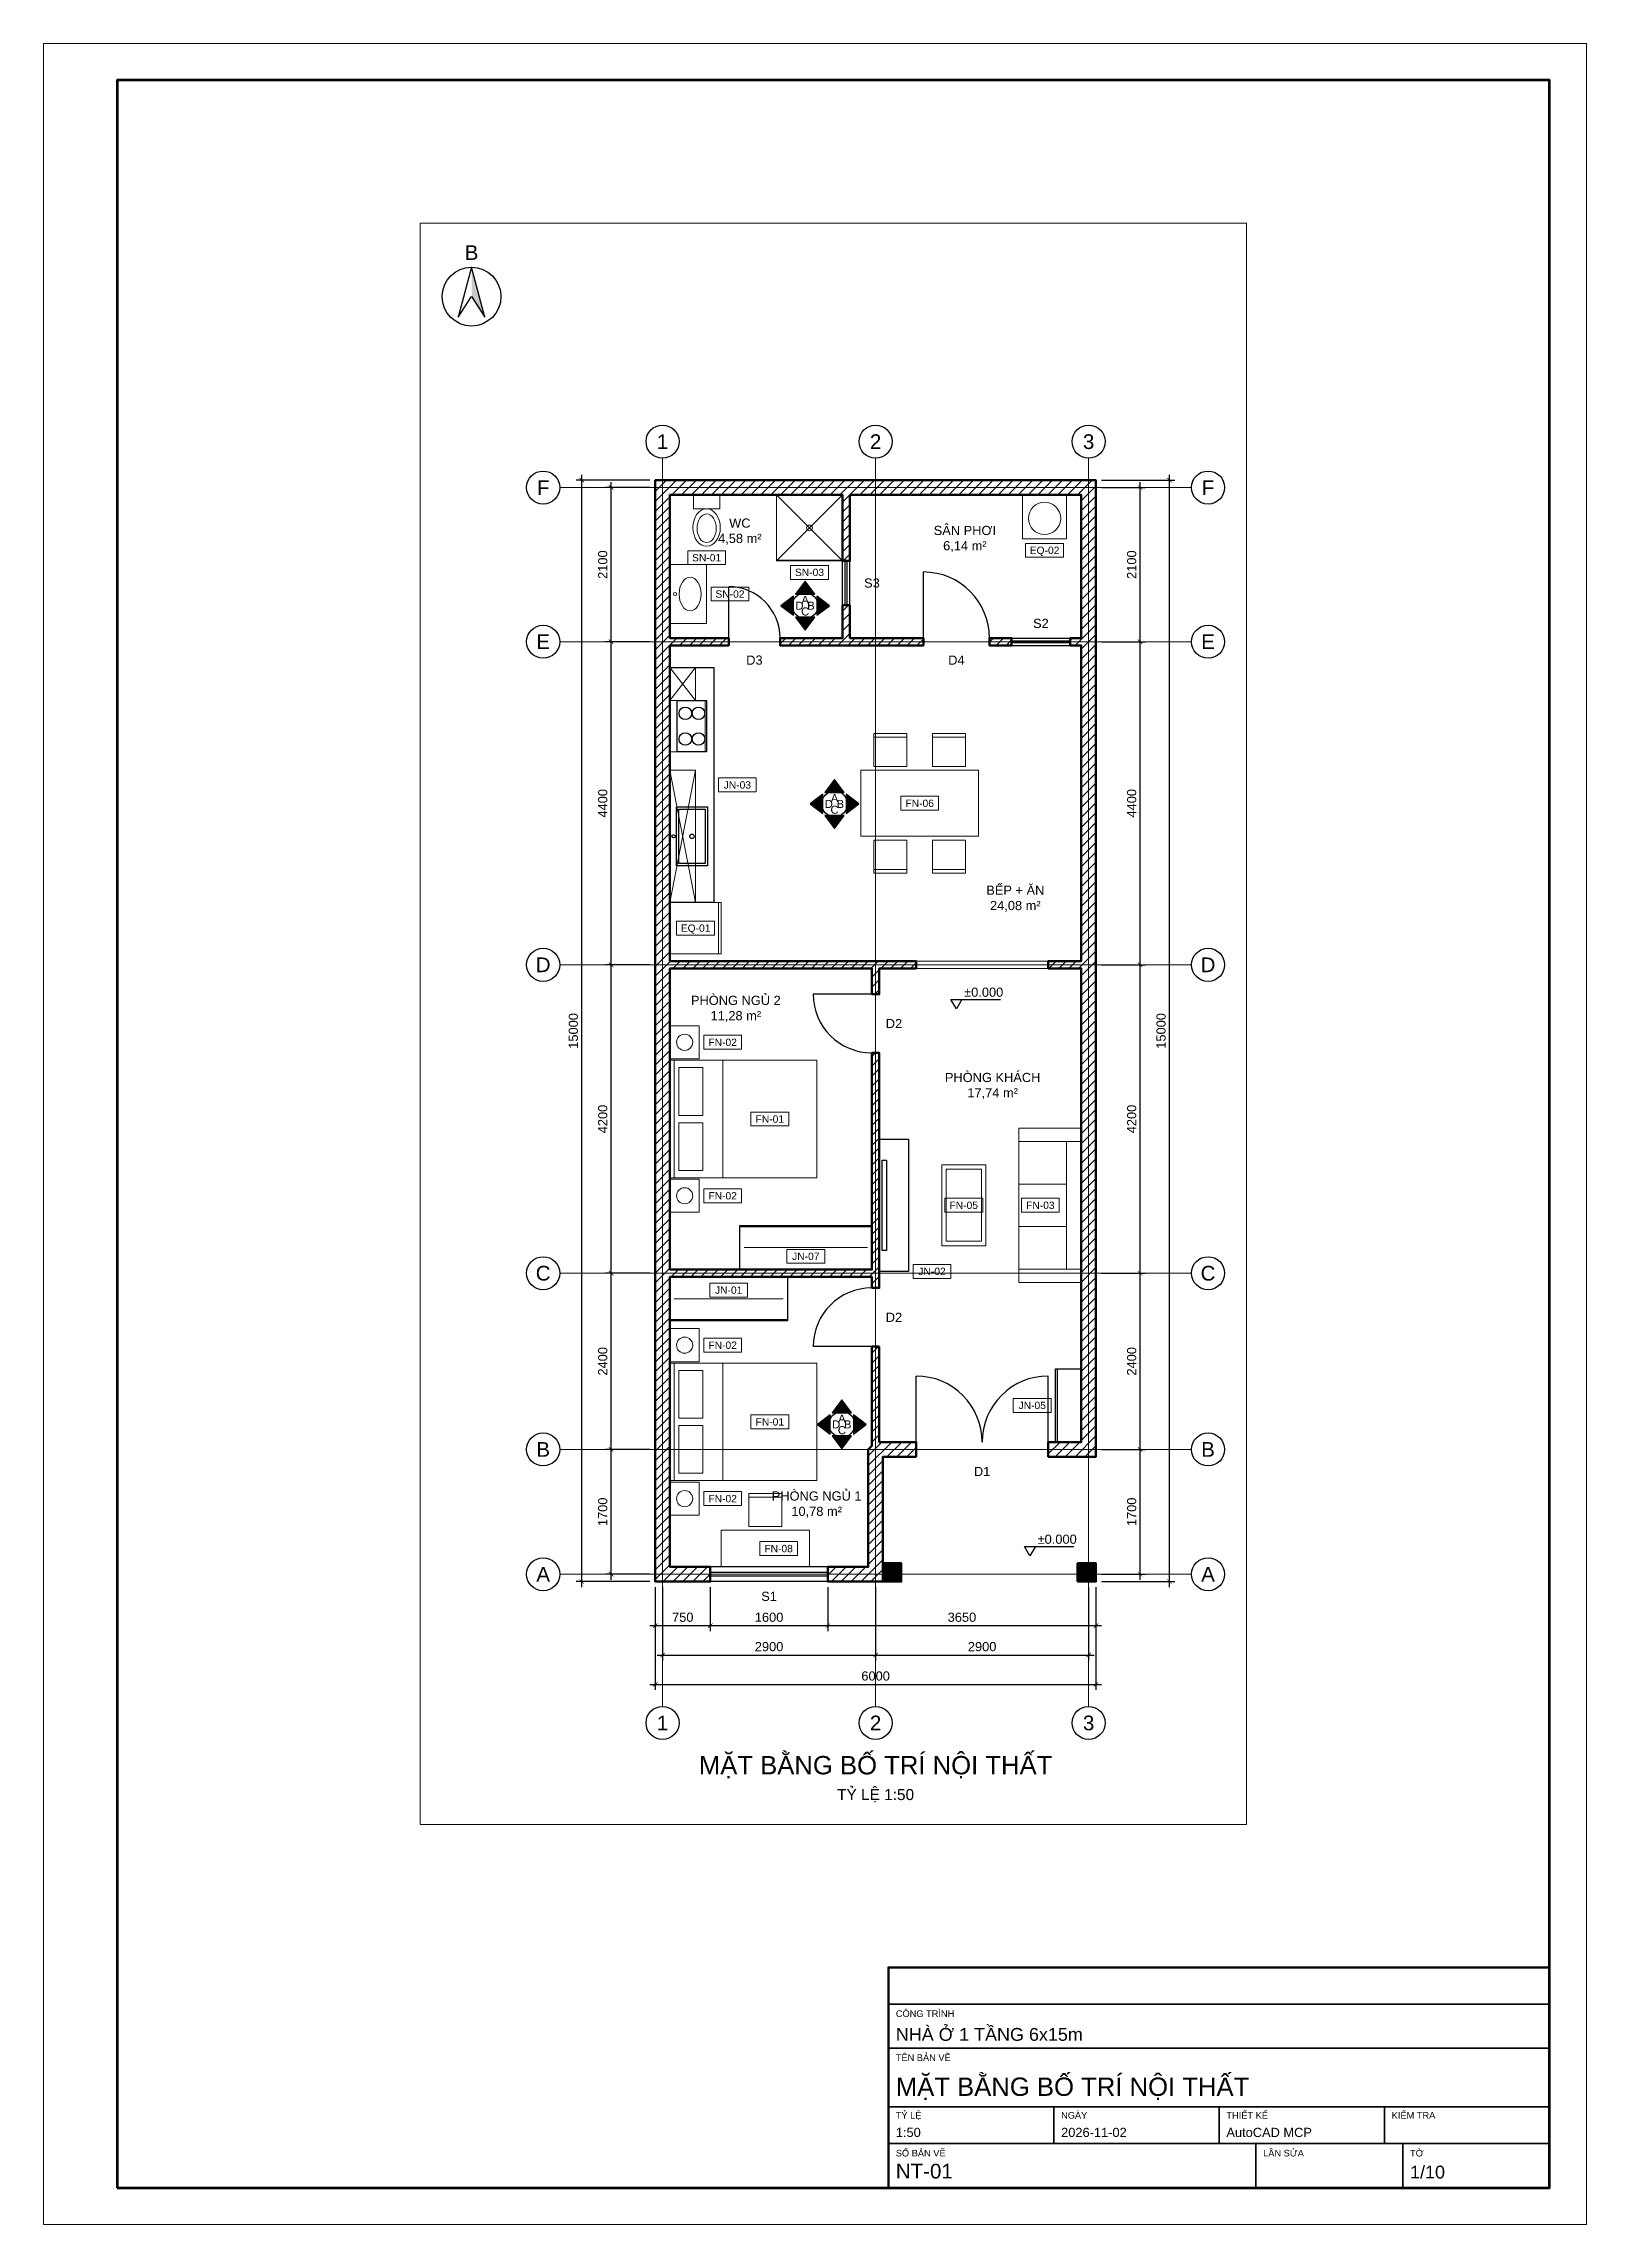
# Paper-space layout 'NT-01' of a CAD drawing. Header units: millimetres. Extents: x 0 to 420, y 0 to 594.
# The model-space entities are those that its viewports show. They can reach past a viewport. Long polylines and large blocks are cut down to what shows.
import ezdxf
from ezdxf.enums import TextEntityAlignment as Align

# ---------------------------------------------------------------- set-up
doc = ezdxf.new("R2010")
doc.units = ezdxf.units.MM
doc.header["$LTSCALE"] = 40
doc.linetypes.add('CENTER', pattern=[50.8, 31.75, -6.35, 6.35, -6.35])
doc.linetypes.add('HIDDEN', pattern=[9.525, 6.35, -3.175])
for name, color, linetype, lineweight in [('A-ANNO-DIMS', 1, 'Continuous', 18), ('A-ANNO-NOTE', 7, 'Continuous', 18), ('A-ANNO-ROOM', 7, 'Continuous', 25), ('A-ANNO-SYMB', 7, 'Continuous', 25), ('A-ANNO-TEXT', 7, 'Continuous', 18), ('A-ANNO-TTLB', 7, 'Continuous', 35), ('A-DOOR', 3, 'Continuous', 25), ('A-EQPM', 8, 'Continuous', 18), ('A-FLOR-CASE', 30, 'Continuous', 25), ('A-FLOR-FIXT', 5, 'Continuous', 18), ('A-FURN', 8, 'Continuous', 18), ('A-GLAZ', 4, 'Continuous', 25), ('A-HIDD', 8, 'HIDDEN', 18), ('A-OPEN', 8, 'HIDDEN', 18), ('A-WALL', 7, 'Continuous', 50), ('A-WALL-PATT', 8, 'Continuous', 9), ('S-COLS', 7, 'Continuous', 50), ('S-COLS-PATT', 8, 'Continuous', 9), ('S-GRID', 1, 'CENTER', 18), ('S-GRID-IDEN', 7, 'Continuous', 25)]:
    doc.layers.add(name, color=color, linetype=linetype, lineweight=lineweight)
doc.layers.add('A-ANNO-VPRT', color=8, linetype='Continuous', lineweight=9, plot=False)
doc.styles.add('MCP-ARIAL', font='arial.ttf')
doc.dimstyles.new('MCP-1-50', dxfattribs={"dimscale": 50, "dimtxt": 2.5, "dimasz": 1.2, "dimexe": 1.5, "dimexo": 1.5, "dimgap": 1, "dimtad": 1, "dimdec": 0, "dimdsep": 46, "dimtxsty": 'MCP-ARIAL', "dimblk": 'ARCHTICK', "dimblk1": 'ARCHTICK', "dimblk2": 'ARCHTICK', "dimcen": 0.09, "dimdle": 1.5, "dimclrd": 256, "dimclre": 256, "dimclrt": 256, "dimadec": 0, "dimazin": 0, "dimtfac": 1, "dimtdec": 4, "dimtmove": 2, "dimatfit": 3, "dimfxl": 1, "dimtolj": 1, "dimtzin": 0, "dimarcsym": 0})

# ---------------------------------------------------------------- blocks, each defined once
blk = doc.blocks.new('_ArchTick')
at = {"color": 0, "linetype": 'ByBlock', "const_width": 0.15}
blk.add_lwpolyline([(-0.5, -0.5), (0.5, 0.5)], dxfattribs=at)
blk = doc.blocks.new('*D90')
at = {"layer": 'A-ANNO-DIMS', "lineweight": -2, "transparency": 16777216}
for p, q in [((81388, -75), (81388, -675)), ((82138, -75), (82138, -675)), ((81313, -600), (82213, -600))]:
    blk.add_line(p, q, dxfattribs=at)
at = {"layer": 'Defpoints', "color": 0, "transparency": 16777216}
for p in [(81388, 0), (82138, 0), (82138, -600)]:
    blk.add_point(p, dxfattribs=at)
at = {"layer": 'A-ANNO-DIMS', "lineweight": -2, "transparency": 16777216, "xscale": 60, "yscale": 60, "zscale": 60, "rotation": 180}
blk.add_blockref('_ArchTick', (81388, -600), dxfattribs=at)
at = {"layer": 'A-ANNO-DIMS', "lineweight": -2, "transparency": 16777216, "xscale": 60, "yscale": 60, "zscale": 60}
blk.add_blockref('_ArchTick', (82138, -600), dxfattribs=at)
at = {"layer": 'A-ANNO-DIMS', "transparency": 16777216, "insert": (81763, -486), "char_height": 125, "attachment_point": 5, "style": 'MCP-ARIAL'}
blk.add_mtext('\\A1;750', dxfattribs=at)
blk = doc.blocks.new('*D91')
at = {"layer": 'A-ANNO-DIMS', "lineweight": -2, "transparency": 16777216}
for p, q in [((82138, -75), (82138, -675)), ((83738, -75), (83738, -675)), ((82063, -600), (83813, -600))]:
    blk.add_line(p, q, dxfattribs=at)
at = {"layer": 'Defpoints', "color": 0, "transparency": 16777216}
for p in [(82138, 0), (83738, 0), (83738, -600)]:
    blk.add_point(p, dxfattribs=at)
at = {"layer": 'A-ANNO-DIMS', "lineweight": -2, "transparency": 16777216, "xscale": 60, "yscale": 60, "zscale": 60, "rotation": 180}
blk.add_blockref('_ArchTick', (82138, -600), dxfattribs=at)
at = {"layer": 'A-ANNO-DIMS', "lineweight": -2, "transparency": 16777216, "xscale": 60, "yscale": 60, "zscale": 60}
blk.add_blockref('_ArchTick', (83738, -600), dxfattribs=at)
at = {"layer": 'A-ANNO-DIMS', "transparency": 16777216, "insert": (82938, -486), "char_height": 125, "attachment_point": 5, "style": 'MCP-ARIAL'}
blk.add_mtext('\\A1;1600', dxfattribs=at)
blk = doc.blocks.new('*D92')
at = {"layer": 'A-ANNO-DIMS', "lineweight": -2, "transparency": 16777216}
for p, q in [((83738, -75), (83738, -675)), ((87388, -75), (87388, -675)), ((83663, -600), (87463, -600))]:
    blk.add_line(p, q, dxfattribs=at)
at = {"layer": 'Defpoints', "color": 0, "transparency": 16777216}
for p in [(83738, 0), (87388, 0), (87388, -600)]:
    blk.add_point(p, dxfattribs=at)
at = {"layer": 'A-ANNO-DIMS', "lineweight": -2, "transparency": 16777216, "xscale": 60, "yscale": 60, "zscale": 60, "rotation": 180}
blk.add_blockref('_ArchTick', (83738, -600), dxfattribs=at)
at = {"layer": 'A-ANNO-DIMS', "lineweight": -2, "transparency": 16777216, "xscale": 60, "yscale": 60, "zscale": 60}
blk.add_blockref('_ArchTick', (87388, -600), dxfattribs=at)
at = {"layer": 'A-ANNO-DIMS', "transparency": 16777216, "insert": (85563, -486), "char_height": 125, "attachment_point": 5, "style": 'MCP-ARIAL'}
blk.add_mtext('\\A1;3650', dxfattribs=at)
blk = doc.blocks.new('*D93')
at = {"layer": 'A-ANNO-DIMS', "lineweight": -2, "transparency": 16777216}
for p, q in [((81488, -75), (81488, -1075)), ((84388, -75), (84388, -1075)), ((81413, -1000), (84463, -1000))]:
    blk.add_line(p, q, dxfattribs=at)
at = {"layer": 'Defpoints', "color": 0, "transparency": 16777216}
for p in [(81488, 0), (84388, 0), (84388, -1000)]:
    blk.add_point(p, dxfattribs=at)
at = {"layer": 'A-ANNO-DIMS', "lineweight": -2, "transparency": 16777216, "xscale": 60, "yscale": 60, "zscale": 60, "rotation": 180}
blk.add_blockref('_ArchTick', (81488, -1000), dxfattribs=at)
at = {"layer": 'A-ANNO-DIMS', "lineweight": -2, "transparency": 16777216, "xscale": 60, "yscale": 60, "zscale": 60}
blk.add_blockref('_ArchTick', (84388, -1000), dxfattribs=at)
at = {"layer": 'A-ANNO-DIMS', "transparency": 16777216, "insert": (82938, -886), "char_height": 125, "attachment_point": 5, "style": 'MCP-ARIAL'}
blk.add_mtext('\\A1;2900', dxfattribs=at)
blk = doc.blocks.new('*D94')
at = {"layer": 'A-ANNO-DIMS', "lineweight": -2, "transparency": 16777216}
for p, q in [((84388, -75), (84388, -1075)), ((87288, -75), (87288, -1075)), ((84313, -1000), (87363, -1000))]:
    blk.add_line(p, q, dxfattribs=at)
at = {"layer": 'Defpoints', "color": 0, "transparency": 16777216}
for p in [(84388, 0), (87288, 0), (87288, -1000)]:
    blk.add_point(p, dxfattribs=at)
at = {"layer": 'A-ANNO-DIMS', "lineweight": -2, "transparency": 16777216, "xscale": 60, "yscale": 60, "zscale": 60, "rotation": 180}
blk.add_blockref('_ArchTick', (84388, -1000), dxfattribs=at)
at = {"layer": 'A-ANNO-DIMS', "lineweight": -2, "transparency": 16777216, "xscale": 60, "yscale": 60, "zscale": 60}
blk.add_blockref('_ArchTick', (87288, -1000), dxfattribs=at)
at = {"layer": 'A-ANNO-DIMS', "transparency": 16777216, "insert": (85838, -886), "char_height": 125, "attachment_point": 5, "style": 'MCP-ARIAL'}
blk.add_mtext('\\A1;2900', dxfattribs=at)
blk = doc.blocks.new('*D95')
at = {"layer": 'A-ANNO-DIMS', "lineweight": -2, "transparency": 16777216}
for p, q in [((81388, -75), (81388, -1475)), ((87388, -75), (87388, -1475)), ((81313, -1400), (87463, -1400))]:
    blk.add_line(p, q, dxfattribs=at)
at = {"layer": 'Defpoints', "color": 0, "transparency": 16777216}
for p in [(81388, 0), (87388, 0), (87388, -1400)]:
    blk.add_point(p, dxfattribs=at)
at = {"layer": 'A-ANNO-DIMS', "lineweight": -2, "transparency": 16777216, "xscale": 60, "yscale": 60, "zscale": 60, "rotation": 180}
blk.add_blockref('_ArchTick', (81388, -1400), dxfattribs=at)
at = {"layer": 'A-ANNO-DIMS', "lineweight": -2, "transparency": 16777216, "xscale": 60, "yscale": 60, "zscale": 60}
blk.add_blockref('_ArchTick', (87388, -1400), dxfattribs=at)
at = {"layer": 'A-ANNO-DIMS', "transparency": 16777216, "insert": (84388, -1286), "char_height": 125, "attachment_point": 5, "style": 'MCP-ARIAL'}
blk.add_mtext('\\A1;6000', dxfattribs=at)
blk = doc.blocks.new('*D96')
at = {"layer": 'A-ANNO-DIMS', "lineweight": -2, "transparency": 16777216}
for p, q in [((81313, 1800), (80713, 1800)), ((80788, 25), (80788, 1875)), ((81313, 100), (80713, 100))]:
    blk.add_line(p, q, dxfattribs=at)
at = {"layer": 'Defpoints', "color": 0, "transparency": 16777216}
for p in [(80788, 1800), (81388, 1800), (81388, 100)]:
    blk.add_point(p, dxfattribs=at)
at = {"layer": 'A-ANNO-DIMS', "lineweight": -2, "transparency": 16777216, "xscale": 60, "yscale": 60, "zscale": 60}
for p, rotation in [((80788, 1800), 90), ((80788, 100), 270)]:
    blk.add_blockref('_ArchTick', p, dxfattribs=dict(at, rotation=rotation))
at = {"layer": 'A-ANNO-DIMS', "transparency": 16777216, "insert": (80674, 950), "char_height": 125, "attachment_point": 5, "rotation": 90, "style": 'MCP-ARIAL'}
blk.add_mtext('\\A1;1700', dxfattribs=at)
blk = doc.blocks.new('*D97')
at = {"layer": 'A-ANNO-DIMS', "lineweight": -2, "transparency": 16777216}
for p, q in [((81313, 4200), (80713, 4200)), ((80788, 1725), (80788, 4275)), ((81313, 1800), (80713, 1800))]:
    blk.add_line(p, q, dxfattribs=at)
at = {"layer": 'Defpoints', "color": 0, "transparency": 16777216}
for p in [(80788, 4200), (81388, 4200), (81388, 1800)]:
    blk.add_point(p, dxfattribs=at)
at = {"layer": 'A-ANNO-DIMS', "lineweight": -2, "transparency": 16777216, "xscale": 60, "yscale": 60, "zscale": 60}
for p, rotation in [((80788, 4200), 90), ((80788, 1800), 270)]:
    blk.add_blockref('_ArchTick', p, dxfattribs=dict(at, rotation=rotation))
at = {"layer": 'A-ANNO-DIMS', "transparency": 16777216, "insert": (80674, 3000), "char_height": 125, "attachment_point": 5, "rotation": 90, "style": 'MCP-ARIAL'}
blk.add_mtext('\\A1;2400', dxfattribs=at)
blk = doc.blocks.new('*D98')
at = {"layer": 'A-ANNO-DIMS', "lineweight": -2, "transparency": 16777216}
for p, q in [((81313, 8400), (80713, 8400)), ((80788, 4125), (80788, 8475)), ((81313, 4200), (80713, 4200))]:
    blk.add_line(p, q, dxfattribs=at)
at = {"layer": 'Defpoints', "color": 0, "transparency": 16777216}
for p in [(80788, 8400), (81388, 8400), (81388, 4200)]:
    blk.add_point(p, dxfattribs=at)
at = {"layer": 'A-ANNO-DIMS', "lineweight": -2, "transparency": 16777216, "xscale": 60, "yscale": 60, "zscale": 60}
for p, rotation in [((80788, 8400), 90), ((80788, 4200), 270)]:
    blk.add_blockref('_ArchTick', p, dxfattribs=dict(at, rotation=rotation))
at = {"layer": 'A-ANNO-DIMS', "transparency": 16777216, "insert": (80674, 6300), "char_height": 125, "attachment_point": 5, "rotation": 90, "style": 'MCP-ARIAL'}
blk.add_mtext('\\A1;4200', dxfattribs=at)
blk = doc.blocks.new('*D99')
at = {"layer": 'A-ANNO-DIMS', "lineweight": -2, "transparency": 16777216}
for p, q in [((81313, 12800), (80713, 12800)), ((80788, 8325), (80788, 12875)), ((81313, 8400), (80713, 8400))]:
    blk.add_line(p, q, dxfattribs=at)
at = {"layer": 'Defpoints', "color": 0, "transparency": 16777216}
for p in [(80788, 12800), (81388, 12800), (81388, 8400)]:
    blk.add_point(p, dxfattribs=at)
at = {"layer": 'A-ANNO-DIMS', "lineweight": -2, "transparency": 16777216, "xscale": 60, "yscale": 60, "zscale": 60}
for p, rotation in [((80788, 12800), 90), ((80788, 8400), 270)]:
    blk.add_blockref('_ArchTick', p, dxfattribs=dict(at, rotation=rotation))
at = {"layer": 'A-ANNO-DIMS', "transparency": 16777216, "insert": (80674, 10600), "char_height": 125, "attachment_point": 5, "rotation": 90, "style": 'MCP-ARIAL'}
blk.add_mtext('\\A1;4400', dxfattribs=at)
blk = doc.blocks.new('*D100')
at = {"layer": 'A-ANNO-DIMS', "lineweight": -2, "transparency": 16777216}
for p, q in [((81313, 14900), (80713, 14900)), ((80788, 12725), (80788, 14975)), ((81313, 12800), (80713, 12800))]:
    blk.add_line(p, q, dxfattribs=at)
at = {"layer": 'Defpoints', "color": 0, "transparency": 16777216}
for p in [(80788, 14900), (81388, 14900), (81388, 12800)]:
    blk.add_point(p, dxfattribs=at)
at = {"layer": 'A-ANNO-DIMS', "lineweight": -2, "transparency": 16777216, "xscale": 60, "yscale": 60, "zscale": 60}
for p, rotation in [((80788, 14900), 90), ((80788, 12800), 270)]:
    blk.add_blockref('_ArchTick', p, dxfattribs=dict(at, rotation=rotation))
at = {"layer": 'A-ANNO-DIMS', "transparency": 16777216, "insert": (80674, 13850), "char_height": 125, "attachment_point": 5, "rotation": 90, "style": 'MCP-ARIAL'}
blk.add_mtext('\\A1;2100', dxfattribs=at)
blk = doc.blocks.new('*D101')
at = {"layer": 'A-ANNO-DIMS', "lineweight": -2, "transparency": 16777216}
for p, q in [((81313, 15000), (80313, 15000)), ((80388, -75), (80388, 15075)), ((81313, 0), (80313, 0))]:
    blk.add_line(p, q, dxfattribs=at)
at = {"layer": 'Defpoints', "color": 0, "transparency": 16777216}
for p in [(80388, 15000), (81388, 15000), (81388, 0)]:
    blk.add_point(p, dxfattribs=at)
at = {"layer": 'A-ANNO-DIMS', "lineweight": -2, "transparency": 16777216, "xscale": 60, "yscale": 60, "zscale": 60}
for p, rotation in [((80388, 15000), 90), ((80388, 0), 270)]:
    blk.add_blockref('_ArchTick', p, dxfattribs=dict(at, rotation=rotation))
at = {"layer": 'A-ANNO-DIMS', "transparency": 16777216, "insert": (80274, 7500), "char_height": 125, "attachment_point": 5, "rotation": 90, "style": 'MCP-ARIAL'}
blk.add_mtext('\\A1;15000', dxfattribs=at)
blk = doc.blocks.new('*D102')
at = {"layer": 'A-ANNO-DIMS', "lineweight": -2, "transparency": 16777216}
for p, q in [((87463, 1800), (88063, 1800)), ((87988, 25), (87988, 1875)), ((87463, 100), (88063, 100))]:
    blk.add_line(p, q, dxfattribs=at)
at = {"layer": 'Defpoints', "color": 0, "transparency": 16777216}
for p in [(87388, 1800), (87988, 1800), (87388, 100)]:
    blk.add_point(p, dxfattribs=at)
at = {"layer": 'A-ANNO-DIMS', "lineweight": -2, "transparency": 16777216, "xscale": 60, "yscale": 60, "zscale": 60}
for p, rotation in [((87988, 1800), 90), ((87988, 100), 270)]:
    blk.add_blockref('_ArchTick', p, dxfattribs=dict(at, rotation=rotation))
at = {"layer": 'A-ANNO-DIMS', "transparency": 16777216, "insert": (87874, 950), "char_height": 125, "attachment_point": 5, "rotation": 90, "style": 'MCP-ARIAL'}
blk.add_mtext('\\A1;1700', dxfattribs=at)
blk = doc.blocks.new('*D103')
at = {"layer": 'A-ANNO-DIMS', "lineweight": -2, "transparency": 16777216}
for p, q in [((87463, 4200), (88063, 4200)), ((87988, 1725), (87988, 4275)), ((87463, 1800), (88063, 1800))]:
    blk.add_line(p, q, dxfattribs=at)
at = {"layer": 'Defpoints', "color": 0, "transparency": 16777216}
for p in [(87388, 4200), (87988, 4200), (87388, 1800)]:
    blk.add_point(p, dxfattribs=at)
at = {"layer": 'A-ANNO-DIMS', "lineweight": -2, "transparency": 16777216, "xscale": 60, "yscale": 60, "zscale": 60}
for p, rotation in [((87988, 4200), 90), ((87988, 1800), 270)]:
    blk.add_blockref('_ArchTick', p, dxfattribs=dict(at, rotation=rotation))
at = {"layer": 'A-ANNO-DIMS', "transparency": 16777216, "insert": (87874, 3000), "char_height": 125, "attachment_point": 5, "rotation": 90, "style": 'MCP-ARIAL'}
blk.add_mtext('\\A1;2400', dxfattribs=at)
blk = doc.blocks.new('*D104')
at = {"layer": 'A-ANNO-DIMS', "lineweight": -2, "transparency": 16777216}
for p, q in [((87463, 8400), (88063, 8400)), ((87988, 4125), (87988, 8475)), ((87463, 4200), (88063, 4200))]:
    blk.add_line(p, q, dxfattribs=at)
at = {"layer": 'Defpoints', "color": 0, "transparency": 16777216}
for p in [(87388, 8400), (87988, 8400), (87388, 4200)]:
    blk.add_point(p, dxfattribs=at)
at = {"layer": 'A-ANNO-DIMS', "lineweight": -2, "transparency": 16777216, "xscale": 60, "yscale": 60, "zscale": 60}
for p, rotation in [((87988, 8400), 90), ((87988, 4200), 270)]:
    blk.add_blockref('_ArchTick', p, dxfattribs=dict(at, rotation=rotation))
at = {"layer": 'A-ANNO-DIMS', "transparency": 16777216, "insert": (87874, 6300), "char_height": 125, "attachment_point": 5, "rotation": 90, "style": 'MCP-ARIAL'}
blk.add_mtext('\\A1;4200', dxfattribs=at)
blk = doc.blocks.new('*D105')
at = {"layer": 'A-ANNO-DIMS', "lineweight": -2, "transparency": 16777216}
for p, q in [((87463, 12800), (88063, 12800)), ((87988, 8325), (87988, 12875)), ((87463, 8400), (88063, 8400))]:
    blk.add_line(p, q, dxfattribs=at)
at = {"layer": 'Defpoints', "color": 0, "transparency": 16777216}
for p in [(87388, 12800), (87988, 12800), (87388, 8400)]:
    blk.add_point(p, dxfattribs=at)
at = {"layer": 'A-ANNO-DIMS', "lineweight": -2, "transparency": 16777216, "xscale": 60, "yscale": 60, "zscale": 60}
for p, rotation in [((87988, 12800), 90), ((87988, 8400), 270)]:
    blk.add_blockref('_ArchTick', p, dxfattribs=dict(at, rotation=rotation))
at = {"layer": 'A-ANNO-DIMS', "transparency": 16777216, "insert": (87874, 10600), "char_height": 125, "attachment_point": 5, "rotation": 90, "style": 'MCP-ARIAL'}
blk.add_mtext('\\A1;4400', dxfattribs=at)
blk = doc.blocks.new('*D106')
at = {"layer": 'A-ANNO-DIMS', "lineweight": -2, "transparency": 16777216}
for p, q in [((87463, 14900), (88063, 14900)), ((87988, 12725), (87988, 14975)), ((87463, 12800), (88063, 12800))]:
    blk.add_line(p, q, dxfattribs=at)
at = {"layer": 'Defpoints', "color": 0, "transparency": 16777216}
for p in [(87388, 14900), (87988, 14900), (87388, 12800)]:
    blk.add_point(p, dxfattribs=at)
at = {"layer": 'A-ANNO-DIMS', "lineweight": -2, "transparency": 16777216, "xscale": 60, "yscale": 60, "zscale": 60}
for p, rotation in [((87988, 14900), 90), ((87988, 12800), 270)]:
    blk.add_blockref('_ArchTick', p, dxfattribs=dict(at, rotation=rotation))
at = {"layer": 'A-ANNO-DIMS', "transparency": 16777216, "insert": (87874, 13850), "char_height": 125, "attachment_point": 5, "rotation": 90, "style": 'MCP-ARIAL'}
blk.add_mtext('\\A1;2100', dxfattribs=at)
blk = doc.blocks.new('*D107')
at = {"layer": 'A-ANNO-DIMS', "lineweight": -2, "transparency": 16777216}
for p, q in [((87463, 15000), (88463, 15000)), ((88388, -75), (88388, 15075)), ((87463, 0), (88463, 0))]:
    blk.add_line(p, q, dxfattribs=at)
at = {"layer": 'Defpoints', "color": 0, "transparency": 16777216}
for p in [(87388, 15000), (88388, 15000), (87388, 0)]:
    blk.add_point(p, dxfattribs=at)
at = {"layer": 'A-ANNO-DIMS', "lineweight": -2, "transparency": 16777216, "xscale": 60, "yscale": 60, "zscale": 60}
for p, rotation in [((88388, 15000), 90), ((88388, 0), 270)]:
    blk.add_blockref('_ArchTick', p, dxfattribs=dict(at, rotation=rotation))
at = {"layer": 'A-ANNO-DIMS', "transparency": 16777216, "insert": (88274, 7500), "char_height": 125, "attachment_point": 5, "rotation": 90, "style": 'MCP-ARIAL'}
blk.add_mtext('\\A1;15000', dxfattribs=at)

msp = doc.modelspace()

# ---------------------------------------------------------------- hatches: boundary and pattern name
at = {"layer": 'A-ANNO-SYMB'}
for points in [[(78887.933, 17900), (78887.933, 17500), (79067.933, 17220)], [(83096.68, 13291.25), (83271.68, 13160), (83271.68, 13422.5)], [(83429.18, 13623.75), (83297.93, 13448.75), (83560.43, 13448.75)], [(83761.68, 13291.25), (83586.68, 13422.5), (83586.68, 13160)], [(83429.18, 12958.75), (83560.43, 13133.75), (83297.93, 13133.75)], [(83496.68, 10591.25), (83671.68, 10460), (83671.68, 10722.5)], [(83829.18, 10923.75), (83697.93, 10748.75), (83960.43, 10748.75)], [(84161.68, 10591.25), (83986.68, 10722.5), (83986.68, 10460)], [(83829.18, 10258.75), (83960.43, 10433.75), (83697.93, 10433.75)], [(83929.18, 2473.75), (83797.93, 2298.75), (84060.43, 2298.75)], [(83596.68, 2141.25), (83771.68, 2010), (83771.68, 2272.5)], [(84261.68, 2141.25), (84086.68, 2272.5), (84086.68, 2010)], [(83929.18, 1808.75), (84060.43, 1983.75), (83797.93, 1983.75)]]:
    msp.add_hatch(color=256, dxfattribs=at).paths.add_polyline_path(points, flags=16)
at = {"layer": 'A-WALL-PATT'}
h = msp.add_hatch(dxfattribs=at)
h.set_pattern_fill('ANSI31', color=256, scale=30, style=0)
h.paths.add_polyline_path([(84437.933, 3200), (84337.933, 3200), (84337.933, 1850), (84287.933, 1800), (84287.933, 200), (83737.933, 200), (83737.933, 0), (84487.933, 0), (84487.933, 1700), (84937.933, 1700), (84937.933, 1900), (84437.933, 1900)], flags=16)
h.paths.add_polyline_path([(86237.933, 12750), (86237.933, 12850), (85937.933, 12850), (85937.933, 12750)], flags=16)
h.paths.add_polyline_path([(84037.933, 13300), (83937.933, 13300), (83937.933, 12850), (83087.933, 12850), (83087.933, 12750), (85037.933, 12750), (85037.933, 12850), (84037.933, 12850)], flags=16)
h.paths.add_polyline_path([(83937.933, 13900), (84037.933, 13900), (84037.933, 14800), (87187.933, 14800), (87187.933, 12850), (87037.933, 12850), (87037.933, 12750), (87187.933, 12750), (87187.933, 8450), (86737.933, 8450), (86737.933, 8350), (87187.933, 8350), (87187.933, 1900), (86737.933, 1900), (86737.933, 1700), (87387.933, 1700), (87387.933, 15000), (81387.933, 15000), (81387.933, 0), (82137.933, 0), (82137.933, 200), (81587.933, 200), (81587.933, 4150), (84337.933, 4150), (84337.933, 4000), (84437.933, 4000), (84437.933, 7200), (84337.933, 7200), (84337.933, 4250), (81587.933, 4250), (81587.933, 8350), (84337.933, 8350), (84337.933, 8000), (84437.933, 8000), (84437.933, 8350), (84937.933, 8350), (84937.933, 8450), (81587.933, 8450), (81587.933, 12750), (82387.933, 12750), (82387.933, 12850), (81587.933, 12850), (81587.933, 14800), (83937.933, 14800)], flags=16)
at = {"layer": 'S-COLS-PATT'}
for points in [[(84487.933, 0), (84737.933, 0), (84737.933, 250), (84487.933, 250)], [(87137.933, 0), (87387.933, 0), (87387.933, 250), (87137.933, 250)]]:
    msp.add_hatch(color=256, dxfattribs=at).paths.add_polyline_path(points, flags=16)

# ---------------------------------------------------------------- linework, layer by layer
at = {"layer": 'A-ANNO-NOTE'}
for points in [[(81829.93, 13850), (82345.93, 13850), (82345.93, 14040), (81829.93, 14040)], [(86429.93, 13950), (86945.93, 13950), (86945.93, 14140), (86429.93, 14140)], [(83229.93, 13650), (83745.93, 13650), (83745.93, 13840), (83229.93, 13840)], [(82147.93, 13355), (82663.93, 13355), (82663.93, 13545), (82147.93, 13545)], [(82247.93, 10755), (82763.93, 10755), (82763.93, 10945), (82247.93, 10945)], [(84729.93, 10505), (85245.93, 10505), (85245.93, 10695), (84729.93, 10695)], [(81679.93, 8805), (82195.93, 8805), (82195.93, 8995), (81679.93, 8995)], [(82047.93, 7250), (82563.93, 7250), (82563.93, 7440), (82047.93, 7440)], [(82689.93, 6205), (83205.93, 6205), (83205.93, 6395), (82689.93, 6395)], [(82047.93, 5160), (82563.93, 5160), (82563.93, 5350), (82047.93, 5350)], [(85329.93, 5030), (85845.93, 5030), (85845.93, 5220), (85329.93, 5220)], [(86372.43, 5030), (86888.43, 5030), (86888.43, 5220), (86372.43, 5220)], [(83179.93, 4335), (83695.93, 4335), (83695.93, 4525), (83179.93, 4525)], [(84897.93, 4130), (85413.93, 4130), (85413.93, 4320), (84897.93, 4320)], [(82129.93, 3875), (82645.93, 3875), (82645.93, 4065), (82129.93, 4065)], [(82047.93, 3125), (82563.93, 3125), (82563.93, 3315), (82047.93, 3315)], [(86261.93, 2305), (86777.93, 2305), (86777.93, 2495), (86261.93, 2495)], [(82689.93, 2080), (83205.93, 2080), (83205.93, 2270), (82689.93, 2270)], [(82047.93, 1035), (82563.93, 1035), (82563.93, 1225), (82047.93, 1225)], [(82809.93, 355), (83325.93, 355), (83325.93, 545), (82809.93, 545)]]:
    msp.add_lwpolyline(points, close=True, dxfattribs=at)
at = {"layer": 'A-ANNO-SYMB'}
for p, q in [((85412.933, 7927.5), (86087.933, 7927.5)), ((86412.933, 477.5), (87087.933, 477.5))]:
    msp.add_line(p, q, dxfattribs=at)
for points in [[(78887.933, 17900), (78707.933, 17220), (78887.933, 17500), (79067.933, 17220)], [(83096.68, 13291.25), (83271.68, 13160), (83271.68, 13422.5)], [(83429.18, 13623.75), (83297.93, 13448.75), (83560.43, 13448.75)], [(83761.68, 13291.25), (83586.68, 13422.5), (83586.68, 13160)], [(83429.18, 12958.75), (83560.43, 13133.75), (83297.93, 13133.75)], [(83496.68, 10591.25), (83671.68, 10460), (83671.68, 10722.5)], [(83829.18, 10923.75), (83697.93, 10748.75), (83960.43, 10748.75)], [(84161.68, 10591.25), (83986.68, 10722.5), (83986.68, 10460)], [(83829.18, 10258.75), (83960.43, 10433.75), (83697.93, 10433.75)], [(85487.933, 7800), (85412.933, 7927.5), (85562.933, 7927.5)], [(83929.18, 2473.75), (83797.93, 2298.75), (84060.43, 2298.75)], [(83596.68, 2141.25), (83771.68, 2010), (83771.68, 2272.5)], [(84261.68, 2141.25), (84086.68, 2272.5), (84086.68, 2010)], [(83929.18, 1808.75), (84060.43, 1983.75), (83797.93, 1983.75)], [(86487.933, 350), (86412.933, 477.5), (86562.933, 477.5)]]:
    msp.add_lwpolyline(points, close=True, dxfattribs=at)
for centre, radius in [((78887.933, 17500), 400), ((83429.18, 13291.25), 175), ((83829.18, 10591.25), 175), ((83929.18, 2141.25), 175)]:
    msp.add_circle(centre, radius, dxfattribs=at)
at = {"layer": 'A-DOOR'}
for p, q in [((85037.933, 12850), (85037.933, 13750)), ((82387.933, 12850), (82387.933, 13550)), ((84337.933, 8000), (83537.933, 8000)), ((84337.933, 3200), (83537.933, 3200)), ((84937.933, 1900), (84937.933, 2800)), ((86737.933, 1900), (86737.933, 2800))]:
    msp.add_line(p, q, dxfattribs=at)
for centre, radius, start, end in [((85037.933, 12850), 900, 0, 90), ((82387.933, 12850), 700, 360, 90), ((84337.933, 8000), 800, 180, 270), ((84337.933, 3200), 800, 90, 180), ((84937.933, 1900), 900, 0, 90), ((86737.933, 1900), 900, 90, 180)]:
    msp.add_arc(centre, radius, start, end, dxfattribs=at)
at = {"layer": 'A-EQPM'}
msp.add_line((82247.93, 8550), (82247.93, 9250), dxfattribs=at)
for points in [[(86387.93, 14800), (86987.93, 14800), (86987.93, 14200), (86387.93, 14200)], [(81587.93, 8550), (81587.93, 9250), (82287.93, 9250), (82287.93, 8550)]]:
    msp.add_lwpolyline(points, close=True, dxfattribs=at)
msp.add_circle((86687.93, 14480), 220, dxfattribs=at)
at = {"layer": 'A-FLOR-CASE'}
for p, q in [((84337.93, 4830), (82537.93, 4830)), ((82987.93, 4830), (82987.93, 4850)), ((83437.93, 4830), (83437.93, 4850)), ((83887.93, 4830), (83887.93, 4850)), ((81587.93, 3570), (83187.93, 3570)), ((81987.93, 3570), (81987.93, 3550)), ((82387.93, 3570), (82387.93, 3550)), ((82787.93, 3570), (82787.93, 3550)), ((86857.93, 2900), (86857.93, 1900))]:
    msp.add_line(p, q, dxfattribs=at)
for points in [[(81587.93, 9250), (81587.93, 12450), (82187.93, 12450), (82187.93, 9250)], [(81687.93, 11300), (81687.93, 12000), (82087.93, 12000), (82087.93, 11300)], [(81677.93, 9750), (81677.93, 10550), (82097.93, 10550), (82097.93, 9750)], [(81707.93, 9780), (81707.93, 10520), (82067.93, 10520), (82067.93, 9780)], [(84437.93, 4225), (84437.93, 6025), (84837.93, 6025), (84837.93, 4225)], [(84477.93, 4510), (84477.93, 5740), (84537.93, 5740), (84537.93, 4510)], [(84337.93, 4250), (82537.93, 4250), (82537.93, 4850), (84337.93, 4850)], [(81587.93, 4150), (83187.93, 4150), (83187.93, 3550), (81587.93, 3550)], [(87187.93, 2900), (87187.93, 1900), (86837.93, 1900), (86837.93, 2900)]]:
    msp.add_lwpolyline(points, close=True, dxfattribs=at)
for centre, radius in [((81797.93, 11825), 85), ((81977.93, 11825), 85), ((81797.93, 11475), 85), ((81977.93, 11475), 85), ((81637.93, 10150), 22), ((81887.93, 10150), 30)]:
    msp.add_circle(centre, radius, dxfattribs=at)
at = {"layer": 'A-FLOR-FIXT'}
for p, q in [((83037.93, 14800), (83937.93, 13900)), ((83937.93, 14800), (83037.93, 13900))]:
    msp.add_line(p, q, dxfattribs=at)
for points in [[(81907.93, 14800), (82267.93, 14800), (82267.93, 14610), (81907.93, 14610)], [(83037.93, 14800), (83937.93, 14800), (83937.93, 13900), (83037.93, 13900)], [(81587.93, 13050), (81587.93, 13850), (82087.93, 13850), (82087.93, 13050)]]:
    msp.add_lwpolyline(points, close=True, dxfattribs=at)
for centre, radius in [((83487.93, 14350), 40), ((81657.93, 13450), 22)]:
    msp.add_circle(centre, radius, dxfattribs=at)
for centre, major_axis, ratio in [((82087.93, 14355), (0, -255), 0.73), ((82087.93, 14345), (0, -195), 0.67), ((81862.93, 13450), (0, 230), 0.65)]:
    msp.add_ellipse(centre, major_axis=major_axis, ratio=ratio, dxfattribs=at)
at = {"layer": 'A-FURN'}
for p, q in [((82307.93, 5500), (82307.93, 7100)), ((86987.93, 5415), (86337.93, 5415)), ((86987.93, 4835), (86337.93, 4835)), ((82307.93, 1375), (82307.93, 2975))]:
    msp.add_line(p, q, dxfattribs=at)
for points in [[(84362.93, 11550), (84812.93, 11550), (84812.93, 11500), (84362.93, 11500)], [(84362.93, 11500), (84812.93, 11500), (84812.93, 11100), (84362.93, 11100)], [(85162.93, 11550), (85612.93, 11550), (85612.93, 11500), (85162.93, 11500)], [(85162.93, 11500), (85612.93, 11500), (85612.93, 11100), (85162.93, 11100)], [(84187.93, 11050), (85787.93, 11050), (85787.93, 10150), (84187.93, 10150)], [(84362.93, 10100), (84812.93, 10100), (84812.93, 9700), (84362.93, 9700)], [(85162.93, 10100), (85612.93, 10100), (85612.93, 9700), (85162.93, 9700)], [(84362.93, 9700), (84812.93, 9700), (84812.93, 9650), (84362.93, 9650)], [(85162.93, 9700), (85612.93, 9700), (85612.93, 9650), (85162.93, 9650)], [(81587.93, 7120), (81587.93, 7570), (81987.93, 7570), (81987.93, 7120)], [(81587.93, 5500), (81587.93, 7100), (83587.93, 7100), (83587.93, 5500)], [(81587.93, 5500), (81587.93, 7100), (81647.93, 7100), (81647.93, 5500)], [(81707.93, 6350), (81707.93, 7000), (82037.93, 7000), (82037.93, 6350)], [(81707.93, 5600), (81707.93, 6250), (82037.93, 6250), (82037.93, 5600)], [(87187.93, 6175), (87187.93, 4075), (86337.93, 4075), (86337.93, 6175)], [(87187.93, 6175), (87187.93, 5995), (86337.93, 5995), (86337.93, 6175)], [(87187.93, 5995), (87187.93, 4255), (86987.93, 4255), (86987.93, 5995)], [(85887.93, 5675), (85887.93, 4575), (85287.93, 4575), (85287.93, 5675)], [(81587.93, 5030), (81587.93, 5480), (81987.93, 5480), (81987.93, 5030)], [(85827.93, 5615), (85827.93, 4635), (85347.93, 4635), (85347.93, 5615)], [(87187.93, 4255), (87187.93, 4075), (86337.93, 4075), (86337.93, 4255)], [(81587.93, 2995), (81587.93, 3445), (81987.93, 3445), (81987.93, 2995)], [(81587.93, 1375), (81587.93, 2975), (83587.93, 2975), (83587.93, 1375)], [(81587.93, 1375), (81587.93, 2975), (81647.93, 2975), (81647.93, 1375)], [(81707.93, 2225), (81707.93, 2875), (82037.93, 2875), (82037.93, 2225)], [(81707.93, 1475), (81707.93, 2125), (82037.93, 2125), (82037.93, 1475)], [(81587.93, 905), (81587.93, 1355), (81987.93, 1355), (81987.93, 905)], [(83112.93, 1150), (82662.93, 1150), (82662.93, 1200), (83112.93, 1200)], [(83112.93, 750), (82662.93, 750), (82662.93, 1150), (83112.93, 1150)], [(83487.93, 200), (82287.93, 200), (82287.93, 700), (83487.93, 700)]]:
    msp.add_lwpolyline(points, close=True, dxfattribs=at)
for centre in [(81787.93, 7345), (81787.93, 5255), (81787.93, 3220), (81787.93, 1130)]:
    msp.add_circle(centre, 110, dxfattribs=at)
at = {"layer": 'A-GLAZ'}
for p, q in [((83037.93, 13910), (83937.93, 13910)), ((83937.933, 13300), (83937.933, 13900)), ((83975.433, 13300), (83975.433, 13900)), ((84000.433, 13300), (84000.433, 13900)), ((84037.933, 13300), (84037.933, 13900)), ((86237.933, 12850), (87037.933, 12850)), ((86237.933, 12812.5), (87037.933, 12812.5)), ((86237.933, 12787.5), (87037.933, 12787.5)), ((86237.933, 12750), (87037.933, 12750)), ((83737.933, 200), (82137.933, 200)), ((83737.933, 125), (82137.933, 125)), ((83737.933, 75), (82137.933, 75)), ((83737.933, 0), (82137.933, 0))]:
    msp.add_line(p, q, dxfattribs=at)
at = {"layer": 'A-HIDD', "ltscale": 0.5}
for p, q in [((81587.93, 12000), (81937.93, 12450)), ((81937.93, 12000), (81587.93, 12450)), ((81587.93, 9250), (81937.93, 11050)), ((81937.93, 9250), (81587.93, 11050)), ((84277.93, 4550), (82597.93, 4550)), ((81647.93, 3850), (83127.93, 3850))]:
    msp.add_line(p, q, dxfattribs=at)
for points in [[(81587.93, 12000), (81587.93, 12450), (81937.93, 12450), (81937.93, 12000)], [(81587.93, 11300), (81587.93, 12000), (82067.93, 12000), (82067.93, 11300)], [(81587.93, 9250), (81587.93, 11050), (81937.93, 11050), (81937.93, 9250)]]:
    msp.add_lwpolyline(points, close=True, dxfattribs=at)
at = {"layer": 'A-OPEN', "ltscale": 0.5}
for p, q in [((84937.933, 8450), (86737.933, 8450)), ((84937.933, 8350), (86737.933, 8350))]:
    msp.add_line(p, q, dxfattribs=at)
at = {"layer": 'A-WALL'}
for points in [[(83937.933, 13900), (84037.933, 13900), (84037.933, 14800), (87187.933, 14800), (87187.933, 12850), (87037.933, 12850), (87037.933, 12750), (87187.933, 12750), (87187.933, 8450), (86737.933, 8450), (86737.933, 8350), (87187.933, 8350), (87187.933, 1900), (86737.933, 1900), (86737.933, 1700), (87387.933, 1700), (87387.933, 15000), (81387.933, 15000), (81387.933, 0), (82137.933, 0), (82137.933, 200), (81587.933, 200), (81587.933, 4150), (84337.933, 4150), (84337.933, 4000), (84437.933, 4000), (84437.933, 7200), (84337.933, 7200), (84337.933, 4250), (81587.933, 4250), (81587.933, 8350), (84337.933, 8350), (84337.933, 8000), (84437.933, 8000), (84437.933, 8350), (84937.933, 8350), (84937.933, 8450), (81587.933, 8450), (81587.933, 12750), (82387.933, 12750), (82387.933, 12850), (81587.933, 12850), (81587.933, 14800), (83937.933, 14800)], [(84037.933, 13300), (83937.933, 13300), (83937.933, 12850), (83087.933, 12850), (83087.933, 12750), (85037.933, 12750), (85037.933, 12850), (84037.933, 12850)], [(86237.933, 12750), (86237.933, 12850), (85937.933, 12850), (85937.933, 12750)], [(84437.933, 3200), (84337.933, 3200), (84337.933, 1850), (84287.933, 1800), (84287.933, 200), (83737.933, 200), (83737.933, 0), (84487.933, 0), (84487.933, 1700), (84937.933, 1700), (84937.933, 1900), (84437.933, 1900)]]:
    msp.add_lwpolyline(points, close=True, dxfattribs=at)
at = {"layer": 'S-COLS'}
for points in [[(84487.933, 0), (84737.933, 0), (84737.933, 250), (84487.933, 250)], [(87137.933, 0), (87387.933, 0), (87387.933, 250), (87137.933, 250)]]:
    msp.add_lwpolyline(points, close=True, dxfattribs=at)
at = {"layer": 'S-GRID', "ltscale": 0.5}
for p, q in [((81487.933, -1700), (81487.933, 15300)), ((84387.933, -1700), (84387.933, 15300)), ((87287.933, -1700), (87287.933, 15300)), ((80087.933, 14900), (88687.933, 14900)), ((80087.933, 12800), (88687.933, 12800)), ((80087.933, 8400), (88687.933, 8400)), ((80087.933, 4200), (88687.933, 4200)), ((80087.933, 1800), (88687.933, 1800)), ((80087.933, 100), (88687.933, 100))]:
    msp.add_line(p, q, dxfattribs=at)
at = {"layer": 'S-GRID-IDEN'}
for centre in [(81487.933, 15525), (84387.933, 15525), (87287.933, 15525), (79862.933, 14900), (88912.933, 14900), (79862.933, 12800), (88912.933, 12800), (79862.933, 8400), (88912.933, 8400), (79862.933, 4200), (88912.933, 4200), (79862.933, 1800), (88912.933, 1800), (79862.933, 100), (88912.933, 100), (81487.933, -1925), (84387.933, -1925), (87287.933, -1925)]:
    msp.add_circle(centre, 225, dxfattribs=at)

# ---------------------------------------------------------------- texts
at = {"layer": 'A-ANNO-NOTE', "style": 'MCP-ARIAL'}
for s, p in [('SN-01', (82087.93, 13945)), ('EQ-02', (86687.93, 14045)), ('SN-03', (83487.93, 13745)), ('SN-02', (82405.93, 13450)), ('JN-03', (82505.93, 10850)), ('FN-06', (84987.93, 10600)), ('EQ-01', (81937.93, 8900)), ('FN-02', (82305.93, 7345)), ('FN-01', (82947.93, 6300)), ('FN-02', (82305.93, 5255)), ('FN-05', (85587.93, 5125)), ('FN-03', (86630.43, 5125)), ('JN-07', (83437.93, 4430)), ('JN-02', (85155.93, 4225)), ('JN-01', (82387.93, 3970)), ('FN-02', (82305.93, 3220)), ('JN-05', (86519.93, 2400)), ('FN-01', (82947.93, 2175)), ('FN-02', (82305.93, 1130)), ('FN-08', (83067.93, 450))]:
    msp.add_text(s, height=100, dxfattribs=at).set_placement(p, align=Align.MIDDLE_CENTER)
at = {"layer": 'A-ANNO-ROOM', "char_height": 125, "attachment_point": 5, "style": 'MCP-ARIAL'}
for s, insert in [('WC\\P4,58 m²', (82539.808, 14300)), ('SÂN PHƠI\\P6,14 m²', (85602.933, 14200)), ('BẾP + ĂN\\P24,08 m²', (86289.808, 9300)), ('PHÒNG NGỦ 2\\P11,28 m²', (82485.433, 7800)), ('PHÒNG KHÁCH\\P17,74 m²', (85981.058, 6750)), ('PHÒNG NGỦ 1\\P10,78 m²', (83585.433, 1050))]:
    msp.add_mtext(s, dxfattribs=dict(at, insert=insert))
at = {"layer": 'A-ANNO-SYMB', "style": 'MCP-ARIAL'}
for s, height, p in [('B', 200, (78887.933, 18100)), ('A', 110, (83429.18, 13370)), ('D', 110, (83350.43, 13291.25)), ('C', 110, (83429.18, 13212.5)), ('B', 110, (83507.93, 13291.25)), ('A', 110, (83829.18, 10670)), ('D', 110, (83750.43, 10591.25)), ('C', 110, (83829.18, 10512.5)), ('B', 110, (83907.93, 10591.25)), ('D', 110, (83850.43, 2141.25)), ('A', 110, (83929.18, 2220)), ('C', 110, (83929.18, 2062.5)), ('B', 110, (84007.93, 2141.25))]:
    msp.add_text(s, height=height, dxfattribs=at).set_placement(p, align=Align.MIDDLE_CENTER)
for p in [(85592.933, 7965), (86592.933, 515)]:
    msp.add_text('±0.000', height=125, dxfattribs=at).set_placement(p)
at = {"layer": 'A-ANNO-TEXT', "style": 'MCP-ARIAL'}
for s, p in [('S3', (84337.933, 13600)), ('S2', (86637.933, 13050)), ('D3', (82737.933, 12550)), ('D4', (85487.933, 12550)), ('D2', (84637.933, 7600)), ('D2', (84637.933, 3600)), ('D1', (85837.933, 1500)), ('S1', (82937.933, -200))]:
    msp.add_text(s, height=125, dxfattribs=at).set_placement(p, align=Align.MIDDLE_CENTER)
for s, height, p in [('MẶT BẰNG BỐ TRÍ NỘI THẤT', 250, (84387.933, -2625)), ('TỶ LỆ 1:50', 150, (84387.933, -2975))]:
    msp.add_text(s, height=height, dxfattribs=at).set_placement(p, align=Align.CENTER)
at = {"layer": 'S-GRID-IDEN', "style": 'MCP-ARIAL'}
for s, p in [('1', (81487.933, 15525)), ('2', (84387.933, 15525)), ('3', (87287.933, 15525)), ('F', (79862.933, 14900)), ('F', (88912.933, 14900)), ('E', (79862.933, 12800)), ('E', (88912.933, 12800)), ('D', (79862.933, 8400)), ('D', (88912.933, 8400)), ('C', (79862.933, 4200)), ('C', (88912.933, 4200)), ('B', (79862.933, 1800)), ('B', (88912.933, 1800)), ('A', (79862.933, 100)), ('A', (88912.933, 100)), ('1', (81487.933, -1925)), ('2', (84387.933, -1925)), ('3', (87287.933, -1925))]:
    msp.add_text(s, height=200, dxfattribs=at).set_placement(p, align=Align.MIDDLE_CENTER)

# ---------------------------------------------------------------- dimensions: what is measured, and where the dimension line sits
at = {"layer": 'A-ANNO-DIMS'}
for base, p1, p2, picture, middle in [((80387.933, 15000), (81387.933, 0), (81387.933, 15000), '*D101', (80274.111, 7500)), ((80787.933, 14900), (81387.933, 12800), (81387.933, 14900), '*D100', (80674.111, 13850)), ((88387.933, 15000), (87387.933, 0), (87387.933, 15000), '*D107', (88274.111, 7500)), ((87987.933, 14900), (87387.933, 12800), (87387.933, 14900), '*D106', (87874.111, 13850)), ((80787.933, 12800), (81387.933, 8400), (81387.933, 12800), '*D99', (80674.111, 10600)), ((87987.933, 12800), (87387.933, 8400), (87387.933, 12800), '*D105', (87874.111, 10600)), ((80787.933, 8400), (81387.933, 4200), (81387.933, 8400), '*D98', (80674.111, 6300)), ((87987.933, 8400), (87387.933, 4200), (87387.933, 8400), '*D104', (87874.111, 6300)), ((80787.933, 4200), (81387.933, 1800), (81387.933, 4200), '*D97', (80674.111, 3000)), ((87987.933, 4200), (87387.933, 1800), (87387.933, 4200), '*D103', (87874.111, 3000)), ((80787.933, 1800), (81387.933, 100), (81387.933, 1800), '*D96', (80674.111, 950)), ((87987.933, 1800), (87387.933, 100), (87387.933, 1800), '*D102', (87874.111, 950))]:
    dim = msp.add_linear_dim(base=base, p1=p1, p2=p2, angle=90, dimstyle='MCP-1-50', dxfattribs=at)
    dim.commit()
    dim.dimension.update_dxf_attribs({"geometry": picture, "text_midpoint": middle})
for base, p1, p2, picture, middle in [((82137.933, -600), (81387.933, 0), (82137.933, 0), '*D90', (81762.933, -486.178)), ((87387.933, -1400), (81387.933, 0), (87387.933, 0), '*D95', (84387.933, -1286.178)), ((84387.933, -1000), (81487.933, 0), (84387.933, 0), '*D93', (82937.933, -886.178)), ((83737.933, -600), (82137.933, 0), (83737.933, 0), '*D91', (82937.933, -486.178)), ((87387.933, -600), (83737.933, 0), (87387.933, 0), '*D92', (85562.933, -486.136)), ((87287.933, -1000), (84387.933, 0), (87287.933, 0), '*D94', (85837.933, -886.178))]:
    dim = msp.add_linear_dim(base=base, p1=p1, p2=p2, dimstyle='MCP-1-50', dxfattribs=at)
    dim.commit()
    dim.dimension.update_dxf_attribs({"geometry": picture, "text_midpoint": middle})

psp = doc.layouts.new('NT-01')

# ---------------------------------------------------------------- linework, layer by layer
at = {"layer": 'A-ANNO-TTLB'}
for p, q in [((230, 60), (410, 60)), ((230, 48), (410, 48)), ((230, 32), (410, 32)), ((275, 22), (275, 32)), ((320, 22), (320, 32)), ((365, 22), (365, 32)), ((230, 22), (410, 22)), ((330, 10), (330, 22)), ((370, 10), (370, 22))]:
    psp.add_line(p, q, dxfattribs=at)
at = {"layer": 'A-ANNO-TTLB', "lineweight": 9}
psp.add_lwpolyline([(0, 0), (420, 0), (420, 594), (0, 594)], close=True, dxfattribs=at)
at = {"layer": 'A-ANNO-TTLB', "lineweight": 70}
psp.add_lwpolyline([(20, 10), (410, 10), (410, 584), (20, 584)], close=True, dxfattribs=at)
at = {"layer": 'A-ANNO-TTLB', "lineweight": 50}
psp.add_lwpolyline([(230, 10), (410, 10), (410, 70), (230, 70)], close=True, dxfattribs=at)

# ---------------------------------------------------------------- texts
at = {"layer": 'A-ANNO-TTLB', "style": 'MCP-ARIAL'}
for s, height, p in [('CÔNG TRÌNH', 1.8, (232, 56.5)), ('NHÀ Ở 1 TẦNG 6x15m', 3.5, (232, 50)), ('TÊN BẢN VẼ', 1.8, (232, 44.5)), ('MẶT BẰNG BỐ TRÍ NỘI THẤT', 5, (232, 35)), ('TỶ LỆ', 1.8, (232, 28.8)), ('NGÀY', 1.8, (277, 28.8)), ('THIẾT KẾ', 1.8, (322, 28.8)), ('KIỂM TRA', 1.8, (367, 28.8)), ('1:50', 2.5, (232, 23.8)), ('2026-11-02', 2.5, (277, 23.8)), ('AutoCAD MCP', 2.5, (322, 23.8)), ('SỐ BẢN VẼ', 1.8, (232, 18.5)), ('LẦN SỬA', 1.8, (332, 18.5)), ('TỜ', 1.8, (372, 18.5)), ('NT-01', 4, (232, 12.5)), ('1/10', 3.5, (372, 12.5))]:
    psp.add_text(s, height=height, dxfattribs=at).set_placement(p)

# ---------------------------------------------------------------- viewports
at = {"layer": 'A-ANNO-VPRT'}
psp.add_viewport(center=(215, 327), size=(225, 436.16), view_center_point=(83813, 7596), view_height=21808, dxfattribs=at)

doc.saveas('drawing.dxf')
